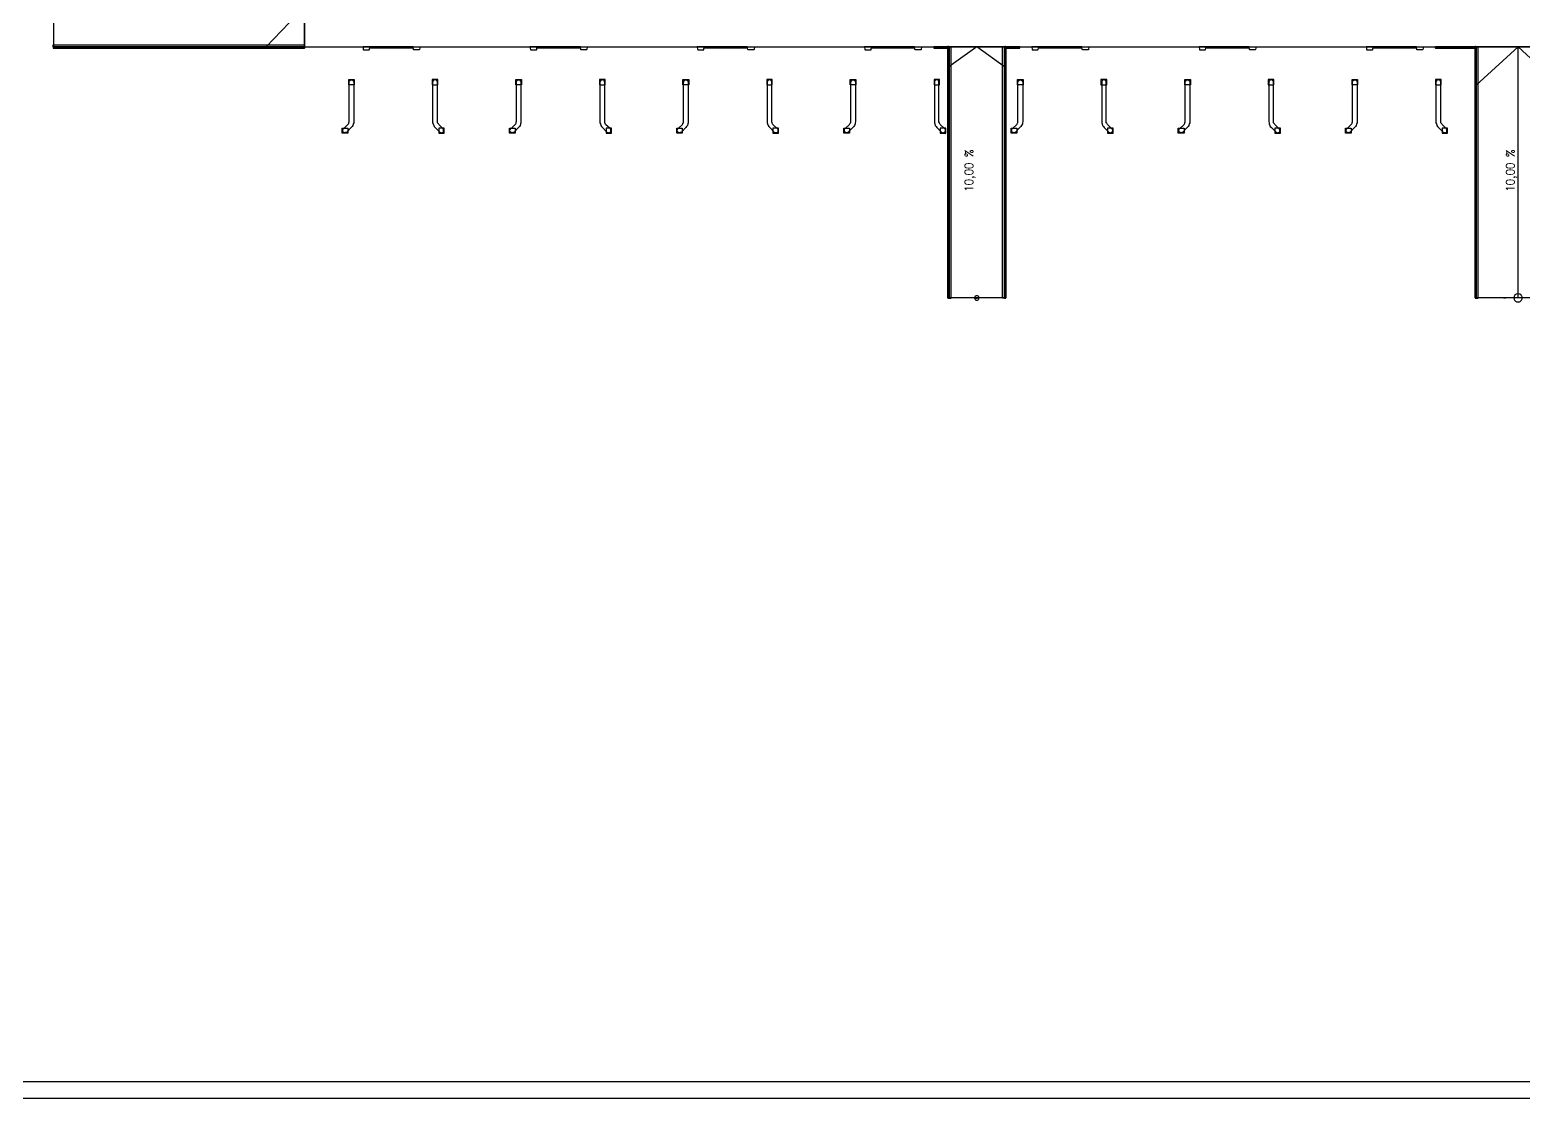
# Model space of a CAD drawing. Header units: millimetres. Extents: x 0 to 420, y 0 to 297.
# Drawn here: x 88.7 to 244, y 0 to 111.1 of the extents above; entities that cross this region are included whole.
import ezdxf

# ---------------------------------------------------------------- set-up
doc = ezdxf.new("R2010")
doc.units = ezdxf.units.MM
doc.layers.get('0').update_dxf_attribs({"linetype": 'CONTINUOUS'})
doc.styles.get("Standard").update_dxf_attribs({"font": 'STANDARD'})

msp = doc.modelspace()

# ---------------------------------------------------------------- hatches: boundary and pattern name
at = {"true_color": 0x0000fc}
h = msp.add_hatch(color=0, dxfattribs=at)
h.paths.add_polyline_path([(128.566333, 109.304667), (124.079, 109.304667), (128.566333, 109.22)], flags=0)
h.paths.add_polyline_path([(124.079, 109.304667), (128.566333, 109.22), (124.079, 109.22)], flags=0)
h = msp.add_hatch(color=0, dxfattribs=at)
h.paths.add_polyline_path([(145.965333, 109.304667), (141.435667, 109.304667), (145.965333, 109.22)], flags=0)
h.paths.add_polyline_path([(141.435667, 109.304667), (145.965333, 109.22), (141.435667, 109.22)], flags=0)
h = msp.add_hatch(color=0, dxfattribs=at)
h.paths.add_polyline_path([(163.322, 109.304667), (158.834667, 109.304667), (163.322, 109.22)], flags=0)
h.paths.add_polyline_path([(158.834667, 109.304667), (163.322, 109.22), (158.834667, 109.22)], flags=0)
h = msp.add_hatch(color=0, dxfattribs=at)
h.paths.add_polyline_path([(180.721, 109.304667), (176.233667, 109.304667), (180.721, 109.22)], flags=0)
h.paths.add_polyline_path([(176.233667, 109.304667), (180.721, 109.22), (176.233667, 109.22)], flags=0)
h = msp.add_hatch(color=0, dxfattribs=at)
h.paths.add_polyline_path([(198.12, 109.304667), (193.632667, 109.304667), (198.12, 109.22)], flags=0)
h.paths.add_polyline_path([(193.632667, 109.304667), (198.12, 109.22), (193.632667, 109.22)], flags=0)
h = msp.add_hatch(color=0, dxfattribs=at)
h.paths.add_polyline_path([(215.519, 109.304667), (211.031667, 109.304667), (215.519, 109.22)], flags=0)
h.paths.add_polyline_path([(211.031667, 109.304667), (215.519, 109.22), (211.031667, 109.22)], flags=0)
h = msp.add_hatch(color=0, dxfattribs=at)
h.paths.add_polyline_path([(232.918, 109.304667), (228.430667, 109.304667), (232.918, 109.22)], flags=0)
h.paths.add_polyline_path([(228.430667, 109.304667), (232.918, 109.22), (228.430667, 109.22)], flags=0)

# ---------------------------------------------------------------- linework, layer by layer
at = {"color": 0, "true_color": 0x000007}
for points in [[(0.211668, 0), (420.073667, 0), (420.073667, 296.925999), (0.211668, 296.925999)], [(7.239002, 1.735667), (418.338, 1.735667), (418.338, 295.190332), (7.239002, 295.190332)], [(117.263333, 109.304667), (378.883333, 109.304667), (378.883333, 117.940667), (117.263333, 117.940667)], [(117.263333, 109.431667), (117.263333, 109.304667), (91.143667, 109.304667), (91.143667, 109.516333), (117.263333, 109.516333)], [(91.186, 109.304667), (91.143667, 109.304667), (91.143667, 109.262333), (91.143667, 109.22), (91.143667, 109.177667), (91.186, 109.177667), (91.186, 109.22), (91.186, 109.262333)], [(117.263333, 109.177667), (91.186, 109.177667), (91.186, 109.304667), (117.263333, 109.304667), (117.263333, 109.177667), (91.186, 109.177667), (91.186, 109.304667), (117.263333, 109.304667), (117.263333, 109.177667), (91.186, 109.177667), (91.186, 109.304667), (117.263333, 109.304667), (117.263333, 109.177667), (91.186, 109.177667), (91.186, 109.304667), (117.263333, 109.304667), (117.263333, 109.177667), (117.263333, 109.304667), (91.186, 109.304667), (91.186, 109.177667)], [(93.810667, 109.177667), (93.810667, 109.304667), (93.768333, 109.304667), (93.768333, 109.177667)], [(96.435333, 109.177667), (96.435333, 109.304667), (96.350667, 109.304667), (96.350667, 109.177667)], [(99.017667, 109.177667), (99.017667, 109.304667), (98.975333, 109.304667), (98.975333, 109.177667)], [(101.642333, 109.177667), (101.642333, 109.304667), (101.6, 109.304667), (101.6, 109.177667)], [(104.267, 109.177667), (104.267, 109.304667), (104.182333, 109.304667), (104.182333, 109.177667)], [(106.849333, 109.177667), (106.849333, 109.304667), (106.807, 109.304667), (106.807, 109.177667)], [(109.474, 109.177667), (109.474, 109.304667), (109.389333, 109.304667), (109.389333, 109.177667)], [(112.056333, 109.177667), (112.056333, 109.304667), (112.014, 109.304667), (112.014, 109.177667)], [(114.681, 109.177667), (114.681, 109.304667), (114.638667, 109.304667), (114.638667, 109.177667)], [(117.263333, 109.304667), (117.221, 109.304667), (117.221, 109.262333), (117.221, 109.22), (117.263333, 109.22), (117.263333, 109.177667), (117.263333, 109.22), (117.305667, 109.22), (117.305667, 109.262333), (117.305667, 109.304667)], [(123.359333, 109.304667), (123.359333, 109.050667), (123.401667, 109.008333), (123.994333, 109.008333), (124.036667, 109.050667), (124.079, 109.304667)], [(124.079, 109.22), (128.566333, 109.22), (128.566333, 109.304667), (124.079, 109.304667)], [(124.079, 109.22), (124.629333, 109.22)], [(124.629333, 109.22), (125.222, 109.22), (124.629333, 109.22), (124.079, 109.22)], [(125.222, 109.22), (125.814667, 109.22), (125.222, 109.22), (124.375333, 109.22), (125.222, 109.22), (125.814667, 109.22), (125.222, 109.22), (124.375333, 109.22)], [(125.814667, 109.22), (126.365, 109.22), (125.814667, 109.22), (124.925667, 109.22)], [(126.365, 109.22), (126.957667, 109.22), (126.365, 109.22), (125.518333, 109.22)], [(126.957667, 109.22), (127.550333, 109.22), (126.957667, 109.22), (126.111, 109.22)], [(127.550333, 109.22), (128.143, 109.22), (127.550333, 109.22), (126.661333, 109.22)], [(128.143, 109.22), (128.566333, 109.22), (128.143, 109.22), (127.254, 109.22)], [(128.566333, 109.22), (128.397, 109.22), (128.566333, 109.22), (127.846667, 109.22)], [(129.286, 109.304667), (129.243667, 109.050667), (129.201333, 109.008333), (128.608667, 109.008333), (128.608667, 109.050667), (128.566333, 109.304667)], [(140.716, 109.304667), (140.758333, 109.050667), (140.800667, 109.008333), (141.393333, 109.008333), (141.435667, 109.050667), (141.435667, 109.304667)], [(141.435667, 109.22), (145.965333, 109.22), (145.965333, 109.304667), (141.435667, 109.304667)], [(141.435667, 109.22), (142.028333, 109.22)], [(142.028333, 109.22), (142.621, 109.22), (142.028333, 109.22), (141.435667, 109.22)], [(142.621, 109.22), (143.213667, 109.22), (142.621, 109.22), (141.732, 109.22), (142.621, 109.22), (143.213667, 109.22), (142.621, 109.22), (141.732, 109.22)], [(143.213667, 109.22), (143.764, 109.22), (143.213667, 109.22), (142.324667, 109.22)], [(143.764, 109.22), (144.356667, 109.22), (143.764, 109.22), (142.917333, 109.22)], [(144.356667, 109.22), (144.949333, 109.22), (144.356667, 109.22), (143.467667, 109.22)], [(144.949333, 109.22), (145.499667, 109.22), (144.949333, 109.22), (144.060333, 109.22)], [(145.499667, 109.22), (145.965333, 109.22), (145.499667, 109.22), (144.653, 109.22)], [(145.965333, 109.22), (145.796, 109.22), (145.965333, 109.22), (145.245667, 109.22)], [(146.685, 109.304667), (146.642667, 109.050667), (146.600333, 109.008333), (146.007667, 109.008333), (146.007667, 109.050667), (145.965333, 109.304667)], [(158.115, 109.304667), (158.157333, 109.050667), (158.199667, 109.008333), (158.792333, 109.008333), (158.792333, 109.050667), (158.834667, 109.304667)], [(158.834667, 109.22), (163.322, 109.22), (163.322, 109.304667), (158.834667, 109.304667)], [(158.834667, 109.22), (159.427333, 109.22)], [(159.427333, 109.22), (160.02, 109.22), (159.427333, 109.22), (158.834667, 109.22)], [(160.02, 109.22), (160.570333, 109.22), (160.02, 109.22), (159.131, 109.22), (160.02, 109.22), (160.570333, 109.22), (160.02, 109.22), (159.131, 109.22)], [(160.570333, 109.22), (161.163, 109.22), (160.570333, 109.22), (159.723667, 109.22)], [(161.163, 109.22), (161.755667, 109.22), (161.163, 109.22), (160.316333, 109.22)], [(161.755667, 109.22), (162.306, 109.22), (161.755667, 109.22), (160.866667, 109.22)], [(162.306, 109.22), (162.898667, 109.22), (162.306, 109.22), (161.459333, 109.22)], [(162.898667, 109.22), (163.322, 109.22), (162.898667, 109.22), (162.052, 109.22)], [(163.322, 109.22), (163.195, 109.22), (163.322, 109.22), (162.602333, 109.22)], [(164.084, 109.304667), (164.041667, 109.050667), (163.999333, 109.008333), (163.406667, 109.008333), (163.364333, 109.050667), (163.322, 109.304667)], [(175.514, 109.304667), (175.556333, 109.050667), (175.598667, 109.008333), (176.191333, 109.008333), (176.191333, 109.050667), (176.233667, 109.304667)], [(176.233667, 109.22), (180.721, 109.22), (180.721, 109.304667), (176.233667, 109.304667)], [(176.233667, 109.22), (176.826333, 109.22)], [(176.826333, 109.22), (177.419, 109.22), (176.826333, 109.22), (176.233667, 109.22)], [(177.419, 109.22), (177.969333, 109.22), (177.419, 109.22), (176.53, 109.22), (177.419, 109.22), (177.969333, 109.22), (177.419, 109.22), (176.53, 109.22)], [(177.969333, 109.22), (178.562, 109.22), (177.969333, 109.22), (177.122667, 109.22)], [(178.562, 109.22), (179.154667, 109.22), (178.562, 109.22), (177.673, 109.22)], [(179.154667, 109.22), (179.705, 109.22), (179.154667, 109.22), (178.265667, 109.22)], [(179.705, 109.22), (180.297667, 109.22), (179.705, 109.22), (178.858333, 109.22)], [(180.297667, 109.22), (180.721, 109.22), (180.297667, 109.22), (179.408667, 109.22)], [(180.721, 109.22), (180.594, 109.22), (180.721, 109.22), (180.001333, 109.22)], [(181.440667, 109.304667), (181.398333, 109.050667), (181.398333, 109.008333), (180.805667, 109.008333), (180.763333, 109.050667), (180.721, 109.304667)], [(182.753, 109.177667), (182.753, 109.22), (182.753, 109.262333), (182.753, 109.304667), (182.710667, 109.304667), (182.710667, 109.262333), (182.710667, 109.22), (182.710667, 109.177667)], [(182.753, 109.304667), (184.277, 109.304667), (184.277, 109.177667), (182.753, 109.177667), (182.753, 109.304667), (184.277, 109.304667), (184.277, 109.177667), (182.753, 109.177667), (182.753, 109.304667), (184.277, 109.304667), (184.277, 109.177667), (182.753, 109.177667), (182.753, 109.304667), (184.277, 109.304667), (184.277, 109.177667), (182.753, 109.177667), (182.753, 109.304667), (182.753, 109.177667), (184.277, 109.177667), (184.277, 109.304667)], [(184.192333, 109.304667), (184.192333, 109.262333), (184.234667, 109.262333), (184.277, 109.262333), (184.277, 109.304667), (184.277, 109.347), (184.234667, 109.347), (184.192333, 109.347)], [(184.277, 109.304667), (184.277, 83.227333), (184.192333, 83.227333), (184.192333, 109.304667), (184.277, 109.304667), (184.277, 83.227333), (184.192333, 83.227333), (184.192333, 109.304667), (184.277, 109.304667), (184.277, 83.227333), (184.192333, 83.227333), (184.192333, 109.304667), (184.277, 109.304667), (184.277, 83.227333), (184.192333, 83.227333), (184.192333, 109.304667), (184.277, 109.304667), (184.192333, 109.304667), (184.192333, 83.227333), (184.277, 83.227333)], [(184.404, 109.304667), (184.319333, 109.304667), (184.319333, 83.185), (184.531, 83.185), (184.531, 109.304667)], [(189.992, 109.304667), (190.076667, 109.304667), (190.076667, 83.185), (189.865, 83.185), (189.865, 109.304667)], [(190.076667, 109.304667), (190.119, 109.304667), (190.119, 109.262333), (190.161333, 109.262333), (190.203667, 109.262333), (190.203667, 109.304667), (190.161333, 109.347), (190.119, 109.347), (190.119, 109.304667)], [(191.643, 109.177667), (190.076667, 109.177667), (190.076667, 109.304667), (191.643, 109.304667), (191.643, 109.177667), (190.076667, 109.177667), (190.076667, 109.304667), (191.643, 109.304667), (191.643, 109.177667), (190.076667, 109.177667), (190.076667, 109.304667), (191.643, 109.304667), (191.643, 109.177667), (190.076667, 109.177667), (190.076667, 109.304667), (191.643, 109.304667), (191.643, 109.177667), (191.643, 109.304667), (190.076667, 109.304667), (190.076667, 109.177667)], [(190.203667, 109.304667), (190.203667, 83.227333), (190.076667, 83.227333), (190.076667, 109.304667), (190.203667, 109.304667), (190.203667, 83.227333), (190.076667, 83.227333), (190.076667, 109.304667), (190.203667, 109.304667), (190.203667, 83.227333), (190.076667, 83.227333), (190.076667, 109.304667), (190.203667, 109.304667), (190.203667, 83.227333), (190.076667, 83.227333), (190.076667, 109.304667), (190.203667, 109.304667), (190.076667, 109.304667), (190.076667, 83.227333), (190.203667, 83.227333)], [(191.643, 109.304667), (191.643, 109.262333), (191.643, 109.22), (191.643, 109.177667), (191.685333, 109.177667), (191.685333, 109.22), (191.685333, 109.262333), (191.685333, 109.304667)], [(192.913, 109.304667), (192.955333, 109.050667), (192.955333, 109.008333), (193.548, 109.008333), (193.590333, 109.050667), (193.632667, 109.304667)], [(193.632667, 109.22), (198.12, 109.22), (198.12, 109.304667), (193.632667, 109.304667)], [(193.632667, 109.22), (194.225333, 109.22)], [(194.225333, 109.22), (194.775667, 109.22), (194.225333, 109.22), (193.632667, 109.22)], [(194.775667, 109.22), (195.368333, 109.22), (194.775667, 109.22), (193.929, 109.22), (194.775667, 109.22), (195.368333, 109.22), (194.775667, 109.22), (193.929, 109.22)], [(195.368333, 109.22), (195.961, 109.22), (195.368333, 109.22), (194.521667, 109.22)], [(195.961, 109.22), (196.511333, 109.22), (195.961, 109.22), (195.072, 109.22)], [(196.511333, 109.22), (197.104, 109.22), (196.511333, 109.22), (195.664667, 109.22)], [(197.104, 109.22), (197.696667, 109.22), (197.104, 109.22), (196.257333, 109.22)], [(197.696667, 109.22), (198.12, 109.22), (197.696667, 109.22), (196.807667, 109.22)], [(198.12, 109.22), (197.993, 109.22), (198.12, 109.22), (197.400333, 109.22)], [(198.839667, 109.304667), (198.797333, 109.050667), (198.797333, 109.008333), (198.204667, 109.008333), (198.162333, 109.050667), (198.12, 109.304667)], [(210.312, 109.304667), (210.354333, 109.050667), (210.354333, 109.008333), (210.947, 109.008333), (210.989333, 109.050667), (211.031667, 109.304667)], [(211.031667, 109.22), (215.519, 109.22), (215.519, 109.304667), (211.031667, 109.304667)], [(211.031667, 109.22), (211.624333, 109.22)], [(211.624333, 109.22), (212.174667, 109.22), (211.624333, 109.22), (211.031667, 109.22)], [(212.174667, 109.22), (212.767333, 109.22), (212.174667, 109.22), (211.328, 109.22), (212.174667, 109.22), (212.767333, 109.22), (212.174667, 109.22), (211.328, 109.22)], [(212.767333, 109.22), (213.36, 109.22), (212.767333, 109.22), (211.878333, 109.22)], [(213.36, 109.22), (213.910333, 109.22), (213.36, 109.22), (212.471, 109.22)], [(213.910333, 109.22), (214.503, 109.22), (213.910333, 109.22), (213.063667, 109.22)], [(214.503, 109.22), (215.095667, 109.22), (214.503, 109.22), (213.614, 109.22)], [(215.095667, 109.22), (215.519, 109.22), (215.095667, 109.22), (214.206667, 109.22)], [(215.519, 109.22), (215.392, 109.22), (215.519, 109.22), (214.799333, 109.22)], [(216.238667, 109.304667), (216.196333, 109.050667), (216.154, 109.008333), (215.603667, 109.008333), (215.561333, 109.050667), (215.519, 109.304667)], [(227.711, 109.304667), (227.711, 109.050667), (227.753333, 109.008333), (228.346, 109.008333), (228.388333, 109.050667), (228.430667, 109.304667)], [(228.430667, 109.22), (232.918, 109.22), (232.918, 109.304667), (228.430667, 109.304667)], [(228.430667, 109.22), (228.981, 109.22)], [(228.981, 109.22), (229.573667, 109.22), (228.981, 109.22), (228.430667, 109.22)], [(229.573667, 109.22), (230.166333, 109.22), (229.573667, 109.22), (228.684667, 109.22), (229.573667, 109.22), (230.166333, 109.22), (229.573667, 109.22), (228.684667, 109.22)], [(230.166333, 109.22), (230.716667, 109.22), (230.166333, 109.22), (229.277333, 109.22)], [(230.716667, 109.22), (231.309333, 109.22), (230.716667, 109.22), (229.87, 109.22)], [(231.309333, 109.22), (231.902, 109.22), (231.309333, 109.22), (230.462667, 109.22)], [(231.902, 109.22), (232.494667, 109.22), (231.902, 109.22), (231.013, 109.22)], [(232.494667, 109.22), (232.918, 109.22), (232.494667, 109.22), (231.605667, 109.22)], [(232.918, 109.22), (232.748667, 109.22), (232.918, 109.22), (232.198333, 109.22)], [(233.637667, 109.304667), (233.595333, 109.050667), (233.553, 109.008333), (232.960333, 109.008333), (232.960333, 109.050667), (232.918, 109.304667)], [(234.907667, 109.177667), (234.95, 109.22), (234.95, 109.262333), (234.95, 109.304667), (234.907667, 109.304667), (234.907667, 109.262333), (234.865333, 109.262333), (234.865333, 109.22), (234.907667, 109.22)], [(234.907667, 109.304667), (239.141, 109.304667), (239.141, 109.177667), (234.907667, 109.177667), (234.907667, 109.304667), (239.141, 109.304667), (239.141, 109.177667), (234.907667, 109.177667), (234.907667, 109.304667), (239.141, 109.304667), (239.141, 109.177667), (234.907667, 109.177667), (234.907667, 109.304667), (239.141, 109.304667), (239.141, 109.177667), (234.907667, 109.177667), (234.907667, 109.304667), (234.907667, 109.177667), (239.141, 109.177667), (239.141, 109.304667)], [(236.982, 109.304667), (236.982, 109.177667), (237.066667, 109.177667), (237.066667, 109.304667)], [(239.014, 109.304667), (239.056333, 109.262333), (239.098667, 109.262333), (239.141, 109.304667), (239.098667, 109.304667), (239.098667, 109.347), (239.056333, 109.347), (239.056333, 109.304667)], [(239.141, 109.304667), (239.141, 83.227333), (239.014, 83.227333), (239.014, 109.304667), (239.141, 109.304667), (239.141, 83.227333), (239.014, 83.227333), (239.014, 109.304667), (239.141, 109.304667), (239.141, 83.227333), (239.014, 83.227333), (239.014, 109.304667), (239.141, 109.304667), (239.141, 83.227333), (239.014, 83.227333), (239.014, 109.304667), (239.141, 109.304667), (239.014, 109.304667), (239.014, 83.227333), (239.141, 83.227333)], [(239.225667, 109.304667), (239.141, 109.304667), (239.141, 83.185), (239.352667, 83.185), (239.352667, 109.304667)], [(122.385667, 105.621667), (122.385667, 101.557667), (122.385667, 101.430667), (122.343333, 101.303667), (122.301, 101.134333), (122.216333, 101.049667), (122.131667, 100.922667), (121.666, 100.457), (121.623667, 100.414667), (121.581333, 100.414667), (121.539, 100.414667), (121.539, 100.372333), (121.496667, 100.372333), (121.454333, 100.372333), (121.412, 100.414667), (121.369667, 100.414667), (121.327333, 100.457), (121.285, 100.457), (121.285, 100.499333), (121.242667, 100.541667), (121.242667, 100.584), (121.242667, 100.626333), (121.242667, 100.668667), (121.242667, 100.711), (121.285, 100.753333), (121.327333, 100.795667), (121.793, 101.261333), (121.835333, 101.303667), (121.877667, 101.388333), (121.877667, 101.430667), (121.92, 101.515333), (121.92, 101.557667), (121.92, 105.621667), (121.92, 105.664), (121.92, 105.706333), (121.92, 105.748667), (121.962333, 105.791), (122.004667, 105.833333), (122.047, 105.875667), (122.089333, 105.875667), (122.131667, 105.875667), (122.174, 105.875667), (122.216333, 105.875667), (122.258667, 105.875667), (122.301, 105.833333), (122.343333, 105.791), (122.385667, 105.748667), (122.385667, 105.706333), (122.385667, 105.664)], [(122.428, 105.918), (122.428, 105.367667), (121.877667, 105.367667), (121.877667, 105.918)], [(130.556, 105.918), (130.556, 105.367667), (131.148667, 105.367667), (131.148667, 105.918)], [(130.598333, 105.621667), (130.598333, 101.557667), (130.598333, 101.430667), (130.640667, 101.303667), (130.725333, 101.134333), (130.767667, 101.049667), (130.852333, 100.922667), (131.360333, 100.457), (131.360333, 100.414667), (131.402667, 100.414667), (131.445, 100.414667), (131.487333, 100.372333), (131.529667, 100.372333), (131.572, 100.372333), (131.614333, 100.414667), (131.656667, 100.414667), (131.656667, 100.457), (131.699, 100.457), (131.741333, 100.499333), (131.741333, 100.541667), (131.741333, 100.584), (131.741333, 100.626333), (131.741333, 100.668667), (131.741333, 100.711), (131.741333, 100.753333), (131.699, 100.753333), (131.699, 100.795667), (131.233333, 101.261333), (131.191, 101.303667), (131.148667, 101.388333), (131.106333, 101.430667), (131.106333, 101.515333), (131.106333, 101.557667), (131.106333, 105.621667), (131.106333, 105.664), (131.064, 105.706333), (131.064, 105.748667), (131.021667, 105.791), (131.021667, 105.833333), (130.979333, 105.833333), (130.937, 105.875667), (130.894667, 105.875667), (130.852333, 105.875667), (130.81, 105.875667), (130.767667, 105.875667), (130.725333, 105.833333), (130.683, 105.833333), (130.640667, 105.791), (130.640667, 105.748667), (130.598333, 105.706333), (130.598333, 105.664)], [(139.784667, 105.621667), (139.784667, 101.557667), (139.784667, 101.430667), (139.742333, 101.303667), (139.7, 101.134333), (139.615333, 101.049667), (139.530667, 100.922667), (139.065, 100.457), (139.022667, 100.414667), (138.980333, 100.414667), (138.938, 100.414667), (138.895667, 100.372333), (138.853333, 100.372333), (138.811, 100.372333), (138.811, 100.414667), (138.768667, 100.414667), (138.726333, 100.457), (138.684, 100.457), (138.684, 100.499333), (138.641667, 100.541667), (138.641667, 100.584), (138.641667, 100.626333), (138.641667, 100.668667), (138.641667, 100.711), (138.641667, 100.753333), (138.684, 100.753333), (138.726333, 100.795667), (139.192, 101.261333), (139.234333, 101.303667), (139.276667, 101.388333), (139.276667, 101.430667), (139.276667, 101.515333), (139.319, 101.557667), (139.319, 105.621667), (139.319, 105.664), (139.319, 105.706333), (139.319, 105.748667), (139.361333, 105.791), (139.361333, 105.833333), (139.403667, 105.833333), (139.446, 105.875667), (139.488333, 105.875667), (139.530667, 105.875667), (139.573, 105.875667), (139.615333, 105.875667), (139.657667, 105.875667), (139.657667, 105.833333), (139.7, 105.833333), (139.742333, 105.791), (139.742333, 105.748667), (139.784667, 105.706333), (139.784667, 105.664)], [(139.827, 105.918), (139.827, 105.367667), (139.234333, 105.367667), (139.234333, 105.918)], [(147.955, 105.918), (147.955, 105.367667), (148.547667, 105.367667), (148.547667, 105.918)], [(147.997333, 105.621667), (147.997333, 101.557667), (147.997333, 101.430667), (148.039667, 101.303667), (148.082, 101.134333), (148.166667, 101.049667), (148.251333, 100.922667), (148.717, 100.457), (148.759333, 100.414667), (148.801667, 100.414667), (148.844, 100.414667), (148.886333, 100.372333), (148.928667, 100.372333), (148.971, 100.372333), (149.013333, 100.414667), (149.055667, 100.457), (149.098, 100.457), (149.098, 100.499333), (149.140333, 100.541667), (149.140333, 100.584), (149.140333, 100.626333), (149.140333, 100.668667), (149.140333, 100.711), (149.140333, 100.753333), (149.098, 100.753333), (149.098, 100.795667), (148.59, 101.261333), (148.547667, 101.303667), (148.547667, 101.388333), (148.505333, 101.430667), (148.505333, 101.515333), (148.505333, 101.557667), (148.505333, 105.621667), (148.463, 105.664), (148.463, 105.706333), (148.463, 105.748667), (148.420667, 105.791), (148.420667, 105.833333), (148.378333, 105.833333), (148.336, 105.875667), (148.293667, 105.875667), (148.251333, 105.875667), (148.209, 105.875667), (148.166667, 105.875667), (148.124333, 105.875667), (148.124333, 105.833333), (148.082, 105.833333), (148.039667, 105.791), (148.039667, 105.748667), (147.997333, 105.706333), (147.997333, 105.664)], [(157.183667, 105.621667), (157.183667, 101.557667), (157.183667, 101.430667), (157.141333, 101.303667), (157.099, 101.134333), (157.014333, 101.049667), (156.929667, 100.922667), (156.464, 100.457), (156.421667, 100.414667), (156.379333, 100.414667), (156.337, 100.414667), (156.294667, 100.372333), (156.252333, 100.372333), (156.21, 100.372333), (156.167667, 100.414667), (156.125333, 100.457), (156.083, 100.457), (156.083, 100.499333), (156.040667, 100.541667), (156.040667, 100.584), (156.040667, 100.626333), (156.040667, 100.668667), (156.040667, 100.711), (156.040667, 100.753333), (156.083, 100.753333), (156.083, 100.795667), (156.591, 101.261333), (156.633333, 101.303667), (156.633333, 101.388333), (156.675667, 101.430667), (156.675667, 101.515333), (156.675667, 101.557667), (156.675667, 105.621667), (156.718, 105.664), (156.718, 105.706333), (156.718, 105.748667), (156.760333, 105.791), (156.760333, 105.833333), (156.802667, 105.833333), (156.845, 105.875667), (156.887333, 105.875667), (156.929667, 105.875667), (156.972, 105.875667), (157.014333, 105.875667), (157.056667, 105.833333), (157.099, 105.833333), (157.141333, 105.791), (157.141333, 105.748667), (157.183667, 105.706333), (157.183667, 105.664)], [(157.226, 105.918), (157.226, 105.367667), (156.633333, 105.367667), (156.633333, 105.918)], [(165.354, 105.918), (165.354, 105.367667), (165.904333, 105.367667), (165.904333, 105.918)], [(165.396333, 105.621667), (165.396333, 101.557667), (165.396333, 101.430667), (165.438667, 101.303667), (165.481, 101.134333), (165.565667, 101.049667), (165.650333, 100.922667), (166.116, 100.457), (166.158333, 100.414667), (166.200667, 100.414667), (166.243, 100.414667), (166.285333, 100.372333), (166.327667, 100.372333), (166.37, 100.414667), (166.412333, 100.414667), (166.454667, 100.457), (166.497, 100.457), (166.497, 100.499333), (166.539333, 100.541667), (166.539333, 100.584), (166.539333, 100.626333), (166.539333, 100.668667), (166.539333, 100.711), (166.497, 100.753333), (166.454667, 100.795667), (165.989, 101.261333), (165.946667, 101.303667), (165.904333, 101.388333), (165.904333, 101.430667), (165.862, 101.515333), (165.862, 101.557667), (165.862, 105.621667), (165.862, 105.664), (165.862, 105.706333), (165.862, 105.748667), (165.819667, 105.791), (165.777333, 105.833333), (165.735, 105.875667), (165.692667, 105.875667), (165.650333, 105.875667), (165.608, 105.875667), (165.565667, 105.875667), (165.523333, 105.875667), (165.481, 105.833333), (165.438667, 105.791), (165.438667, 105.748667), (165.396333, 105.706333), (165.396333, 105.664)], [(174.582667, 105.621667), (174.582667, 101.557667), (174.540333, 101.430667), (174.540333, 101.303667), (174.455667, 101.134333), (174.413333, 101.049667), (174.286333, 100.922667), (173.820667, 100.457), (173.820667, 100.414667), (173.778333, 100.414667), (173.736, 100.414667), (173.693667, 100.372333), (173.651333, 100.372333), (173.609, 100.372333), (173.566667, 100.414667), (173.524333, 100.414667), (173.524333, 100.457), (173.482, 100.457), (173.439667, 100.499333), (173.439667, 100.541667), (173.439667, 100.584), (173.439667, 100.626333), (173.439667, 100.668667), (173.439667, 100.711), (173.439667, 100.753333), (173.482, 100.753333), (173.482, 100.795667), (173.947667, 101.261333), (173.99, 101.303667), (174.032333, 101.388333), (174.074667, 101.430667), (174.074667, 101.515333), (174.074667, 101.557667), (174.074667, 105.621667), (174.074667, 105.664), (174.117, 105.706333), (174.117, 105.748667), (174.117, 105.791), (174.159333, 105.833333), (174.201667, 105.833333), (174.244, 105.875667), (174.286333, 105.875667), (174.328667, 105.875667), (174.371, 105.875667), (174.413333, 105.875667), (174.455667, 105.833333), (174.498, 105.833333), (174.540333, 105.791), (174.540333, 105.748667), (174.540333, 105.706333), (174.582667, 105.664)], [(174.625, 105.918), (174.625, 105.367667), (174.032333, 105.367667), (174.032333, 105.918)], [(182.753, 105.918), (182.753, 105.367667), (183.303333, 105.367667), (183.303333, 105.918)], [(182.795333, 105.621667), (182.795333, 101.557667), (182.795333, 101.430667), (182.837667, 101.303667), (182.88, 101.134333), (182.964667, 101.049667), (183.049333, 100.922667), (183.515, 100.457), (183.557333, 100.414667), (183.599667, 100.414667), (183.642, 100.372333), (183.684333, 100.372333), (183.726667, 100.372333), (183.769, 100.414667), (183.811333, 100.414667), (183.853667, 100.457), (183.896, 100.499333), (183.896, 100.541667), (183.938333, 100.584), (183.938333, 100.626333), (183.938333, 100.668667), (183.938333, 100.711), (183.896, 100.753333), (183.853667, 100.795667), (183.388, 101.261333), (183.345667, 101.303667), (183.303333, 101.388333), (183.303333, 101.430667), (183.261, 101.515333), (183.261, 101.557667), (183.261, 105.621667), (183.261, 105.664), (183.261, 105.706333), (183.218667, 105.748667), (183.218667, 105.791), (183.176333, 105.833333), (183.134, 105.875667), (183.091667, 105.875667), (183.049333, 105.875667), (183.007, 105.875667), (182.964667, 105.875667), (182.922333, 105.875667), (182.88, 105.833333), (182.837667, 105.791), (182.795333, 105.748667), (182.795333, 105.706333), (182.795333, 105.664)], [(184.277, 106.722333), (184.192333, 106.722333), (184.192333, 106.68), (184.277, 106.68)], [(190.203667, 106.722333), (190.076667, 106.722333), (190.076667, 106.68), (190.203667, 106.68)], [(191.981667, 105.621667), (191.981667, 101.557667), (191.939333, 101.430667), (191.939333, 101.303667), (191.854667, 101.134333), (191.77, 101.049667), (191.685333, 100.922667), (191.219667, 100.457), (191.219667, 100.414667), (191.177333, 100.414667), (191.135, 100.414667), (191.092667, 100.372333), (191.050333, 100.372333), (191.008, 100.372333), (190.965667, 100.414667), (190.923333, 100.414667), (190.881, 100.457), (190.838667, 100.499333), (190.838667, 100.541667), (190.838667, 100.584), (190.796333, 100.626333), (190.796333, 100.668667), (190.838667, 100.711), (190.838667, 100.753333), (190.881, 100.795667), (191.346667, 101.261333), (191.389, 101.303667), (191.431333, 101.388333), (191.473667, 101.430667), (191.473667, 101.515333), (191.473667, 101.557667), (191.473667, 105.621667), (191.473667, 105.664), (191.473667, 105.706333), (191.516, 105.748667), (191.516, 105.791), (191.558333, 105.833333), (191.600667, 105.833333), (191.643, 105.875667), (191.685333, 105.875667), (191.727667, 105.875667), (191.77, 105.875667), (191.812333, 105.875667), (191.854667, 105.833333), (191.897, 105.833333), (191.897, 105.791), (191.939333, 105.748667), (191.939333, 105.706333), (191.981667, 105.664)], [(192.024, 105.918), (192.024, 105.367667), (191.431333, 105.367667), (191.431333, 105.918)], [(200.109667, 105.918), (200.109667, 105.367667), (200.702333, 105.367667), (200.702333, 105.918)], [(200.194333, 105.621667), (200.194333, 101.557667), (200.194333, 101.430667), (200.236667, 101.303667), (200.279, 101.134333), (200.363667, 101.049667), (200.448333, 100.922667), (200.914, 100.457), (200.956333, 100.414667), (200.998667, 100.414667), (201.041, 100.372333), (201.083333, 100.372333), (201.125667, 100.372333), (201.168, 100.414667), (201.210333, 100.414667), (201.252667, 100.457), (201.295, 100.499333), (201.295, 100.541667), (201.337333, 100.584), (201.337333, 100.626333), (201.337333, 100.668667), (201.295, 100.711), (201.295, 100.753333), (201.252667, 100.795667), (200.787, 101.261333), (200.744667, 101.303667), (200.702333, 101.388333), (200.66, 101.430667), (200.66, 101.515333), (200.66, 101.557667), (200.66, 105.621667), (200.66, 105.664), (200.66, 105.706333), (200.617667, 105.748667), (200.617667, 105.791), (200.575333, 105.833333), (200.533, 105.833333), (200.533, 105.875667), (200.490667, 105.875667), (200.448333, 105.875667), (200.406, 105.875667), (200.363667, 105.875667), (200.321333, 105.875667), (200.279, 105.833333), (200.236667, 105.833333), (200.236667, 105.791), (200.194333, 105.748667), (200.194333, 105.706333), (200.194333, 105.664)], [(209.338333, 105.621667), (209.338333, 101.557667), (209.338333, 101.430667), (209.296, 101.303667), (209.253667, 101.134333), (209.169, 101.049667), (209.084333, 100.922667), (208.618667, 100.457), (208.576333, 100.414667), (208.534, 100.414667), (208.491667, 100.372333), (208.449333, 100.372333), (208.407, 100.372333), (208.364667, 100.414667), (208.322333, 100.414667), (208.28, 100.457), (208.237667, 100.499333), (208.237667, 100.541667), (208.195333, 100.584), (208.195333, 100.626333), (208.195333, 100.668667), (208.195333, 100.711), (208.237667, 100.753333), (208.28, 100.795667), (208.745667, 101.261333), (208.788, 101.303667), (208.830333, 101.388333), (208.830333, 101.430667), (208.872667, 101.515333), (208.872667, 101.557667), (208.872667, 105.621667), (208.872667, 105.664), (208.872667, 105.706333), (208.915, 105.748667), (208.915, 105.791), (208.957333, 105.833333), (208.999667, 105.833333), (208.999667, 105.875667), (209.042, 105.875667), (209.084333, 105.875667), (209.126667, 105.875667), (209.169, 105.875667), (209.211333, 105.875667), (209.253667, 105.833333), (209.296, 105.833333), (209.296, 105.791), (209.338333, 105.748667), (209.338333, 105.706333), (209.338333, 105.664)], [(209.423, 105.918), (209.423, 105.367667), (208.830333, 105.367667), (208.830333, 105.918)], [(217.508667, 105.918), (217.508667, 105.367667), (218.101333, 105.367667), (218.101333, 105.918)], [(217.551, 105.621667), (217.551, 101.557667), (217.593333, 101.430667), (217.593333, 101.303667), (217.678, 101.134333), (217.720333, 101.049667), (217.847333, 100.922667), (218.313, 100.457), (218.313, 100.414667), (218.355333, 100.414667), (218.397667, 100.414667), (218.44, 100.372333), (218.482333, 100.372333), (218.524667, 100.372333), (218.567, 100.414667), (218.609333, 100.414667), (218.609333, 100.457), (218.651667, 100.457), (218.694, 100.499333), (218.694, 100.541667), (218.694, 100.584), (218.736333, 100.626333), (218.694, 100.668667), (218.694, 100.711), (218.694, 100.753333), (218.651667, 100.753333), (218.651667, 100.795667), (218.186, 101.261333), (218.143667, 101.303667), (218.101333, 101.388333), (218.059, 101.430667), (218.059, 101.515333), (218.059, 101.557667), (218.059, 105.621667), (218.059, 105.664), (218.059, 105.706333), (218.016667, 105.748667), (218.016667, 105.791), (217.974333, 105.833333), (217.932, 105.833333), (217.889667, 105.875667), (217.847333, 105.875667), (217.805, 105.875667), (217.762667, 105.875667), (217.720333, 105.875667), (217.678, 105.833333), (217.635667, 105.833333), (217.635667, 105.791), (217.593333, 105.748667), (217.593333, 105.706333), (217.551, 105.664)], [(226.737333, 105.621667), (226.737333, 101.557667), (226.737333, 101.430667), (226.695, 101.303667), (226.652667, 101.134333), (226.568, 101.049667), (226.483333, 100.922667), (226.017667, 100.457), (225.975333, 100.414667), (225.933, 100.414667), (225.890667, 100.414667), (225.890667, 100.372333), (225.848333, 100.372333), (225.806, 100.372333), (225.763667, 100.414667), (225.721333, 100.414667), (225.679, 100.457), (225.636667, 100.457), (225.636667, 100.499333), (225.594333, 100.541667), (225.594333, 100.584), (225.594333, 100.626333), (225.594333, 100.668667), (225.594333, 100.711), (225.636667, 100.753333), (225.679, 100.795667), (226.144667, 101.261333), (226.187, 101.303667), (226.229333, 101.388333), (226.229333, 101.430667), (226.271667, 101.515333), (226.271667, 101.557667), (226.271667, 105.621667), (226.271667, 105.664), (226.271667, 105.706333), (226.271667, 105.748667), (226.314, 105.791), (226.356333, 105.833333), (226.398667, 105.875667), (226.441, 105.875667), (226.483333, 105.875667), (226.525667, 105.875667), (226.568, 105.875667), (226.610333, 105.875667), (226.652667, 105.833333), (226.695, 105.791), (226.737333, 105.748667), (226.737333, 105.706333), (226.737333, 105.664)], [(226.779667, 105.918), (226.779667, 105.367667), (226.229333, 105.367667), (226.229333, 105.918)], [(234.907667, 105.918), (234.907667, 105.367667), (235.500333, 105.367667), (235.500333, 105.918)], [(234.95, 105.621667), (234.95, 101.557667), (234.95, 101.430667), (234.992333, 101.303667), (235.034667, 101.134333), (235.119333, 101.049667), (235.204, 100.922667), (235.712, 100.457), (235.712, 100.414667), (235.754333, 100.414667), (235.796667, 100.414667), (235.839, 100.372333), (235.881333, 100.372333), (235.923667, 100.372333), (235.966, 100.414667), (236.008333, 100.414667), (236.008333, 100.457), (236.050667, 100.457), (236.093, 100.499333), (236.093, 100.541667), (236.093, 100.584), (236.093, 100.626333), (236.093, 100.668667), (236.093, 100.711), (236.093, 100.753333), (236.050667, 100.753333), (236.050667, 100.795667), (235.585, 101.261333), (235.542667, 101.303667), (235.500333, 101.388333), (235.458, 101.430667), (235.458, 101.515333), (235.458, 101.557667), (235.458, 105.621667), (235.458, 105.664), (235.415667, 105.706333), (235.415667, 105.748667), (235.373333, 105.791), (235.373333, 105.833333), (235.331, 105.833333), (235.288667, 105.875667), (235.246333, 105.875667), (235.204, 105.875667), (235.161667, 105.875667), (235.119333, 105.875667), (235.077, 105.833333), (235.034667, 105.833333), (234.992333, 105.791), (234.992333, 105.748667), (234.95, 105.706333), (234.95, 105.664)], [(239.141, 106.722333), (239.014, 106.722333), (239.014, 106.68), (239.141, 106.68)], [(184.277, 104.097667), (184.192333, 104.097667), (184.192333, 104.055333), (184.277, 104.055333)], [(190.203667, 104.097667), (190.076667, 104.097667), (190.076667, 104.055333), (190.203667, 104.055333)], [(239.141, 104.097667), (239.014, 104.097667), (239.014, 104.055333), (239.141, 104.055333)], [(184.277, 101.515333), (184.192333, 101.515333), (184.192333, 101.430667), (184.277, 101.430667)], [(190.203667, 101.515333), (190.076667, 101.515333), (190.076667, 101.430667), (190.203667, 101.430667)], [(239.141, 101.515333), (239.014, 101.515333), (239.014, 101.430667), (239.141, 101.430667)], [(121.793, 100.880333), (121.793, 100.33), (121.200333, 100.33), (121.200333, 100.880333)], [(131.233333, 100.880333), (131.233333, 100.33), (131.783667, 100.33), (131.783667, 100.880333)], [(139.192, 100.880333), (139.192, 100.33), (138.599333, 100.33), (138.599333, 100.880333)], [(148.632333, 100.880333), (148.632333, 100.33), (149.182667, 100.33), (149.182667, 100.880333)], [(156.548667, 100.880333), (156.548667, 100.33), (155.998333, 100.33), (155.998333, 100.880333)], [(165.989, 100.880333), (165.989, 100.33), (166.581667, 100.33), (166.581667, 100.880333)], [(173.947667, 100.880333), (173.947667, 100.33), (173.355, 100.33), (173.355, 100.880333)], [(183.388, 100.880333), (183.388, 100.33), (183.980667, 100.33), (183.980667, 100.880333)], [(191.346667, 100.880333), (191.346667, 100.33), (190.754, 100.33), (190.754, 100.880333)], [(200.787, 100.880333), (200.787, 100.33), (201.379667, 100.33), (201.379667, 100.880333)], [(208.745667, 100.880333), (208.745667, 100.33), (208.153, 100.33), (208.153, 100.880333)], [(218.186, 100.880333), (218.186, 100.33), (218.778667, 100.33), (218.778667, 100.880333)], [(226.144667, 100.880333), (226.144667, 100.33), (225.552, 100.33), (225.552, 100.880333)], [(235.585, 100.880333), (235.585, 100.33), (236.135333, 100.33), (236.135333, 100.880333)], [(184.277, 98.890667), (184.192333, 98.890667), (184.192333, 98.848333), (184.277, 98.848333)], [(190.203667, 98.890667), (190.076667, 98.890667), (190.076667, 98.848333), (190.203667, 98.848333)], [(239.141, 98.890667), (239.014, 98.890667), (239.014, 98.848333), (239.141, 98.848333)], [(239.141, 96.308333), (239.014, 96.308333), (239.014, 96.223667), (239.141, 96.223667)], [(184.277, 96.266), (184.192333, 96.266), (184.192333, 96.223667), (184.277, 96.223667)], [(190.203667, 96.266), (190.076667, 96.266), (190.076667, 96.223667), (190.203667, 96.223667)], [(184.277, 93.683667), (184.192333, 93.683667), (184.192333, 93.599), (184.277, 93.599)], [(190.203667, 93.683667), (190.076667, 93.683667), (190.076667, 93.599), (190.203667, 93.599)], [(239.141, 93.683667), (239.014, 93.683667), (239.014, 93.641333), (239.141, 93.641333)], [(184.277, 91.059), (184.192333, 91.059), (184.192333, 91.016667), (184.277, 91.016667)], [(190.203667, 91.059), (190.076667, 91.059), (190.076667, 91.016667), (190.203667, 91.016667)], [(239.141, 91.059), (239.014, 91.059), (239.014, 91.016667), (239.141, 91.016667)], [(184.277, 88.476667), (184.192333, 88.476667), (184.192333, 88.392), (184.277, 88.392)], [(190.203667, 88.476667), (190.076667, 88.476667), (190.076667, 88.392), (190.203667, 88.392)], [(239.141, 88.476667), (239.014, 88.476667), (239.014, 88.392), (239.141, 88.392)], [(184.277, 85.852), (184.192333, 85.852), (184.192333, 85.809667), (184.277, 85.809667)], [(190.203667, 85.852), (190.076667, 85.852), (190.076667, 85.809667), (190.203667, 85.809667)], [(239.141, 85.852), (239.014, 85.852), (239.014, 85.809667), (239.141, 85.809667)], [(184.192333, 83.227333), (184.192333, 83.185), (184.234667, 83.185), (184.277, 83.185), (184.277, 83.227333), (184.234667, 83.227333)], [(187.198, 83.439), (187.155667, 83.439), (187.113333, 83.439), (187.071, 83.396667), (187.028667, 83.396667), (187.028667, 83.354333), (186.986333, 83.354333), (186.986333, 83.312), (186.986333, 83.269667), (186.944, 83.227333), (186.944, 83.185), (186.986333, 83.142667), (186.986333, 83.100333), (187.028667, 83.058), (187.028667, 83.015667), (187.071, 83.015667), (187.113333, 82.973333), (187.155667, 82.973333), (187.198, 82.973333), (187.240333, 82.973333), (187.282667, 82.973333), (187.325, 83.015667), (187.367333, 83.058), (187.409667, 83.100333), (187.409667, 83.142667), (187.409667, 83.185), (187.409667, 83.227333), (187.409667, 83.269667), (187.409667, 83.312), (187.409667, 83.354333), (187.367333, 83.354333), (187.325, 83.396667), (187.282667, 83.439), (187.240333, 83.439)], [(190.076667, 83.227333), (190.076667, 83.185), (190.119, 83.185), (190.161333, 83.185), (190.203667, 83.185), (190.203667, 83.227333), (190.161333, 83.227333), (190.119, 83.227333)], [(239.014, 83.227333), (239.014, 83.185), (239.056333, 83.185), (239.098667, 83.185), (239.141, 83.185), (239.141, 83.227333), (239.098667, 83.227333), (239.056333, 83.227333)], [(243.501333, 83.650667), (243.416667, 83.650667), (243.332, 83.608333), (243.289667, 83.608333), (243.205, 83.566), (243.162667, 83.523667), (243.120333, 83.439), (243.078, 83.396667), (243.078, 83.312), (243.035667, 83.269667), (243.035667, 83.185), (243.078, 83.100333), (243.078, 83.058), (243.120333, 82.973333), (243.162667, 82.931), (243.205, 82.888667), (243.289667, 82.846333), (243.332, 82.804), (243.416667, 82.804), (243.501333, 82.761667), (243.543667, 82.804), (243.628333, 82.804), (243.713, 82.846333), (243.755333, 82.888667), (243.797667, 82.931), (243.84, 82.973333), (243.882333, 83.058), (243.924667, 83.100333), (243.924667, 83.185), (243.924667, 83.269667), (243.924667, 83.312), (243.882333, 83.396667), (243.84, 83.439), (243.797667, 83.523667), (243.755333, 83.566), (243.713, 83.608333), (243.628333, 83.608333), (243.543667, 83.650667)]]:
    msp.add_lwpolyline(points, close=True, dxfattribs=at)
for points in [[(91.186, 109.304667), (91.186, 117.729)], [(91.186, 109.304667), (117.263333, 109.304667), (117.263333, 117.729), (91.186, 117.729)], [(91.186, 113.495667), (117.263333, 113.495667), (113.284, 109.304667)], [(117.051667, 109.304667), (117.263333, 109.304667), (117.263333, 113.495667)], [(99.652667, 109.304667), (99.864333, 109.304667)], [(108.331, 109.304667), (108.542667, 109.304667)], [(187.198, 109.304667), (184.277, 109.304667), (184.277, 109.177667)], [(190.076667, 83.227333), (190.076667, 109.304667), (184.277, 109.304667), (184.277, 83.227333)], [(190.076667, 107.230333), (187.198, 109.304667), (184.277, 107.230333)], [(184.277, 109.177667), (184.277, 109.093)], [(187.282667, 109.304667), (187.198, 109.304667), (187.071, 109.304667)], [(190.076667, 109.093), (190.076667, 109.304667), (187.198, 109.304667)], [(243.501333, 109.304667), (239.141, 109.304667), (239.141, 109.177667)], [(247.819333, 83.227333), (247.819333, 109.304667), (239.141, 109.304667), (239.141, 83.227333)], [(243.501333, 109.304667), (239.141, 105.325333)], [(239.141, 109.177667), (239.141, 109.093)], [(241.977333, 109.304667), (242.062, 109.304667), (242.189, 109.304667)], [(247.819333, 109.093), (247.819333, 109.304667), (243.501333, 109.304667)], [(243.501333, 83.227333), (243.501333, 109.304667), (247.819333, 105.325333)], [(184.277, 100.584), (184.277, 100.499333), (184.277, 100.372333)], [(190.076667, 100.372333), (190.076667, 100.584)], [(239.141, 100.584), (239.141, 100.499333), (239.141, 100.372333)], [(184.277, 91.905667), (184.277, 91.778667), (184.277, 91.694)], [(190.076667, 91.694), (190.076667, 91.905667)], [(239.141, 91.905667), (239.141, 91.778667), (239.141, 91.694)], [(190.076667, 83.227333), (184.277, 83.227333)], [(187.071, 83.185), (187.282667, 83.185)], [(247.819333, 83.227333), (239.141, 83.227333)], [(242.189, 83.185), (241.977333, 83.185)]]:
    msp.add_lwpolyline(points, dxfattribs=at)
at = {"color": 0, "true_color": 0x0000fc}
for points in [[(128.566333, 109.304667), (124.079, 109.304667), (128.566333, 109.22)], [(124.079, 109.304667), (128.566333, 109.22), (124.079, 109.22)], [(145.965333, 109.304667), (141.435667, 109.304667), (145.965333, 109.22)], [(141.435667, 109.304667), (145.965333, 109.22), (141.435667, 109.22)], [(163.322, 109.304667), (158.834667, 109.304667), (163.322, 109.22)], [(158.834667, 109.304667), (163.322, 109.22), (158.834667, 109.22)], [(180.721, 109.304667), (176.233667, 109.304667), (180.721, 109.22)], [(176.233667, 109.304667), (180.721, 109.22), (176.233667, 109.22)], [(198.12, 109.304667), (193.632667, 109.304667), (198.12, 109.22)], [(193.632667, 109.304667), (198.12, 109.22), (193.632667, 109.22)], [(215.519, 109.304667), (211.031667, 109.304667), (215.519, 109.22)], [(211.031667, 109.304667), (215.519, 109.22), (211.031667, 109.22)], [(232.918, 109.304667), (228.430667, 109.304667), (232.918, 109.22)], [(228.430667, 109.304667), (232.918, 109.22), (228.430667, 109.22)]]:
    msp.add_lwpolyline(points, close=True, dxfattribs=at)

# ---------------------------------------------------------------- texts
at = {"color": 0, "true_color": 0x000007, "char_height": 0.872032, "width": 4.28749084, "attachment_point": 7, "rotation": 90}
for insert in [(187.070993, 94.234007), (243.374326, 94.234007)]:
    msp.add_mtext('10,00 %', dxfattribs=dict(at, insert=insert))

doc.saveas('drawing.dxf')
